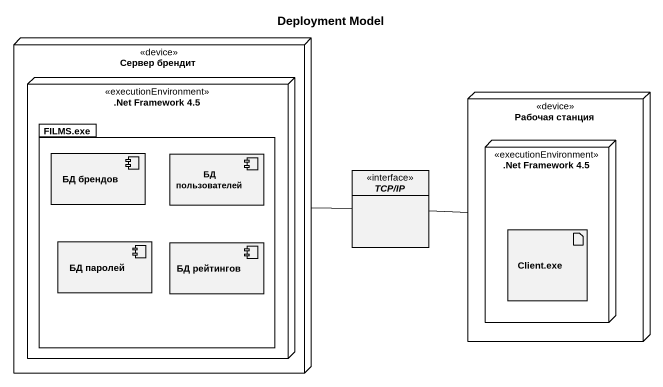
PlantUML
@startuml
title Deployment Model
allowmixing
hide circle
hide empty members
node "Сервер брендит" as Сервер_брендит <<device>> {
  node ".Net Framework 4.5" as Net_Framework_4_5 <<executionEnvironment>> {
    package "FILMS.exe" as FILMS_exe {
      component "БД брендов" as БД_брендов
      component "БД пользователей" as БД_пользователей
      component "БД паролей" as БД_паролей
      component "БД рейтингов" as БД_рейтингов
    }
  }
}
node "Рабочая станция" as Рабочая_станция <<device>> {
  node ".Net Framework 4.5" as Net_Framework_4_5_2 <<executionEnvironment>> {
    artifact "Client.exe" as Client_exe
  }
}
interface "TCP/IP" as TCP_IP
Сервер_брендит -right- TCP_IP
Рабочая_станция -left- TCP_IP
@enduml
